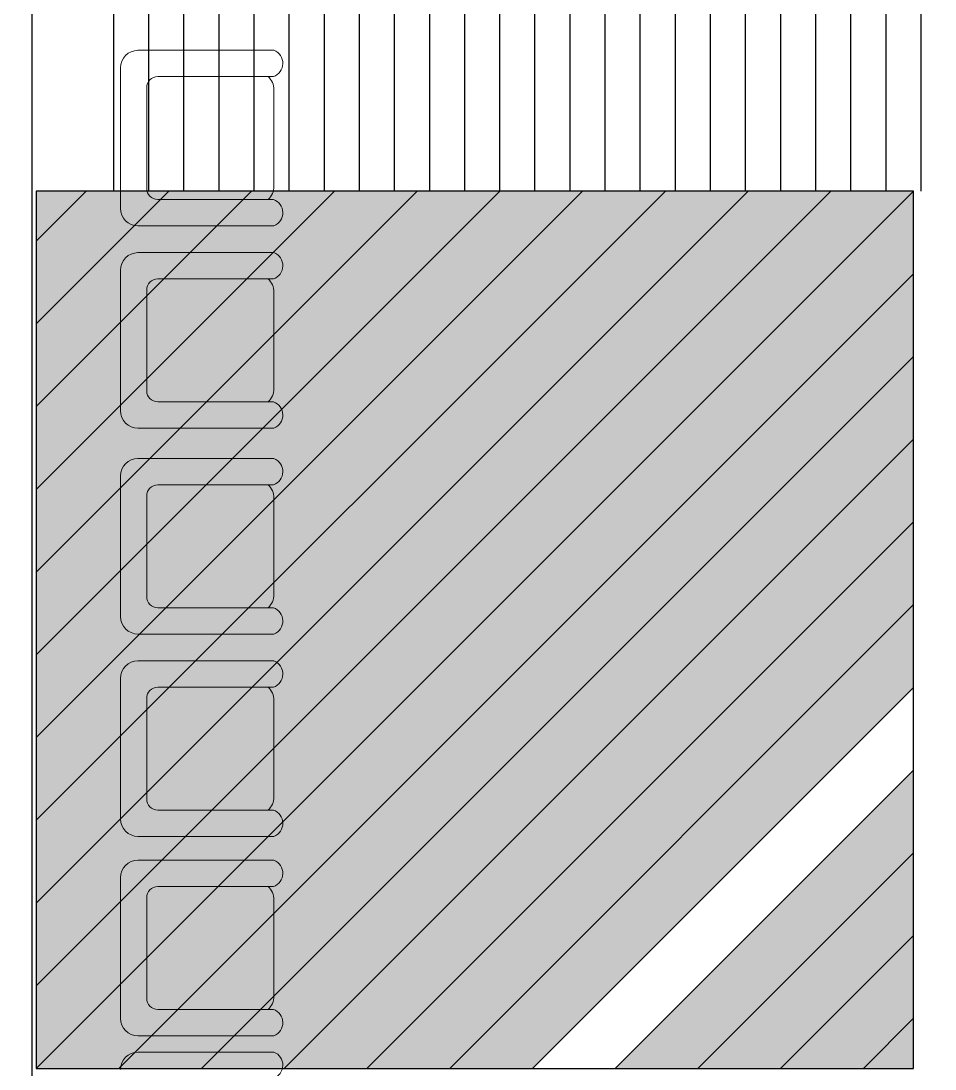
# Model space of a CAD drawing. Extents: x -59 to 582, y -1177 to 100.
# Drawn here: x 226.26 to 229.385, y -883.301 to -879.717 of the extents above; entities that cross this region are included whole.
import ezdxf

# ---------------------------------------------------------------- set-up
doc = ezdxf.new("R2010")
doc.units = 0
doc.header["$LTSCALE"] = 0.15
doc.layers.get('0').update_dxf_attribs({"color": 252})
doc.layers.add('0 sockets', color=252, linetype='Continuous')
doc.layers.add('00', color=252, linetype='Continuous')
doc.layers.add('FUR', color=252, linetype='Continuous', lineweight=9)
doc.layers.add('wall', color=252, linetype='Continuous', lineweight=30)
doc.styles.add('ROMAND', font='ROMAND.SHX')

# ---------------------------------------------------------------- blocks, each defined once
blk = doc.blocks.new('WQ')
h = blk.add_hatch(color=6)
h.dxf.hatch_style = 1
h.paths.add_polyline_path([(-126.0910845079425, 5.000000000000028), (-126.0910845079425, -169.5214532968348), (126.0910845079425, -169.5214532968348), (126.0910845079425, 5.000000000000028)])
h.paths.add_polyline_path([(121.0910845079425, 0), (121.0910845079425, -164.5214532968348), (-121.0910845079425, -164.5214532968348), (-121.0910845079425, 0)], flags=16)
at = {"layer": '0 sockets', "color": 3, "style": 'ROMAND'}
blk.add_attdef('ACCESS_CONTROL', (-48.66347338469924, 7.621839835862573), '', height=7.972657249319491, dxfattribs=at)
blk = doc.blocks.new('ARCH')
at = {"layer": 'FUR'}
for p, q in [((56.70241161259844, 353.8549891792559), (56.23741161259846, 353.8549891792559)), ((56.17741161259846, 353.7949891792559), (56.17741161259846, 353.314989179256)), ((56.70033669830769, 353.7649891792559), (56.30491161259846, 353.7649891792559)), ((56.26741161259844, 353.7274891792559), (56.26741161259849, 353.382489179256)), ((56.70241161259844, 353.3899891792559), (56.70241161259844, 353.7199891792559)), ((56.30491161259846, 353.3449891792559), (56.70033669830769, 353.3449891792559)), ((56.23741161259846, 353.2549891792559), (56.70241161259844, 353.2549891792559)), ((56.70241161259844, 353.1631825710943), (56.23741161259846, 353.1631825710943)), ((56.17741161259846, 353.1031825710942), (56.17741161259846, 352.6231825710943)), ((56.70033669830769, 353.0731825710943), (56.30491161259846, 353.0731825710943)), ((56.26741161259844, 353.0356825710942), (56.26741161259849, 352.6906825710943)), ((56.70241161259844, 352.6981825710943), (56.70241161259844, 353.0281825710943)), ((56.30491161259846, 352.6531825710943), (56.70033669830769, 352.6531825710943)), ((56.23741161259846, 352.5631825710943), (56.70241161259844, 352.5631825710943)), ((56.70241161259844, 352.4592994105824), (56.23741161259846, 352.4592994105824)), ((56.17741161259846, 352.3992994105824), (56.17741161259846, 351.9192994105825)), ((56.70033669830769, 352.3692994105824), (56.30491161259846, 352.3692994105824)), ((56.26741161259844, 352.3317994105824), (56.26741161259849, 351.9867994105825)), ((56.70241161259844, 351.9942994105824), (56.70241161259844, 352.3242994105825)), ((56.30491161259846, 351.9492994105825), (56.70033669830769, 351.9492994105825)), ((56.23741161259846, 351.8592994105824), (56.70241161259844, 351.8592994105824)), ((56.70241161259844, 351.7674928024208), (56.23741161259846, 351.7674928024208)), ((56.17741161259846, 351.7074928024207), (56.17741161259846, 351.2274928024208)), ((56.70033669830769, 351.6774928024208), (56.30491161259846, 351.6774928024208)), ((56.26741161259844, 351.6399928024207), (56.26741161259849, 351.2949928024208)), ((56.70241161259844, 351.3024928024208), (56.70241161259844, 351.6324928024208)), ((56.30491161259846, 351.2574928024208), (56.70033669830769, 351.2574928024208)), ((56.23741161259846, 351.1674928024208), (56.70241161259844, 351.1674928024208)), ((56.70241161259844, 351.0858414776054), (56.23741161259846, 351.0858414776054)), ((56.17741161259846, 351.0258414776053), (56.17741161259846, 350.5458414776054)), ((56.70033669830769, 350.9958414776053), (56.30491161259846, 350.9958414776053)), ((56.26741161259844, 350.9583414776053), (56.26741161259849, 350.6133414776054)), ((56.70241161259844, 350.6208414776053), (56.70241161259844, 350.9508414776054)), ((56.30491161259846, 350.5758414776054), (56.70033669830769, 350.5758414776054)), ((56.23741161259846, 350.4858414776053), (56.70241161259844, 350.4858414776053)), ((56.70241161259844, 350.4300792609097), (56.23741161259846, 350.4300792609097))]:
    blk.add_line(p, q, dxfattribs=at)
for centre, major_axis, ratio, start_param, end_param in [((56.23741161259846, 353.7949891792559), (0.04242640687119543, 0.04242640687119543), 0.999999999999954, 0.7853981633974713, 2.356194490192322), ((56.68483801946968, 353.8103704133092), (-0.03390918349108824, 0.03390918349108824), 0.9999999999999523, 2.685296435216767, 5.122584158944666), ((56.30491161259852, 353.7274891792559), (-0.02651650429449858, 0.02651650429449859), 0.9999999999998453, -0.7853981633975257, 0.7853981633975256), ((56.64241161259849, 353.7199891792559), (-0.04242640687119512, 0.04242640687119513), 0.9999999999999473, 3.926990816987268, 4.775052895786141), ((56.30491161259852, 353.382489179256), (0.02651650429449859, 0.02651650429449859), 0.9999999999998453, 2.356194490192268, 3.926990816987319), ((56.64241161259849, 353.3899891792559), (0.04242640687119514, 0.04242640687119513), 0.9999999999999473, 4.649725064983238, 5.497787143782111), ((56.68483801946968, 353.2996079452026), (0.03390918349108822, 0.03390918349108822), 0.9999999999999527, 4.302193801824713, 6.739481525552612), ((56.23741161259846, 353.314989179256), (-0.04242640687119544, 0.04242640687119545), 0.9999999999999538, 0.7853981633974714, 2.356194490192322), ((56.23741161259846, 353.1031825710942), (0.04242640687119543, 0.04242640687119543), 0.999999999999954, 0.7853981633974713, 2.356194490192322), ((56.68483801946968, 353.1185638051475), (-0.03390918349108824, 0.03390918349108824), 0.9999999999999523, 2.685296435216767, 5.122584158944666), ((56.30491161259852, 353.0356825710942), (-0.02651650429449858, 0.02651650429449859), 0.9999999999998453, -0.7853981633975257, 0.7853981633975256), ((56.64241161259849, 353.0281825710943), (-0.04242640687119512, 0.04242640687119513), 0.9999999999999473, 3.926990816987268, 4.775052895786141), ((56.30491161259852, 352.6906825710943), (0.02651650429449859, 0.02651650429449859), 0.9999999999998453, 2.356194490192268, 3.926990816987319), ((56.64241161259849, 352.6981825710943), (0.04242640687119514, 0.04242640687119513), 0.9999999999999473, 4.649725064983238, 5.497787143782111), ((56.68483801946968, 352.6078013370409), (0.03390918349108822, 0.03390918349108822), 0.9999999999999527, 4.302193801824713, 6.739481525552612), ((56.23741161259846, 352.6231825710943), (-0.04242640687119544, 0.04242640687119545), 0.9999999999999538, 0.7853981633974714, 2.356194490192322), ((56.23741161259846, 352.3992994105824), (0.04242640687119543, 0.04242640687119543), 0.999999999999954, 0.7853981633974713, 2.356194490192322), ((56.68483801946968, 352.4146806446357), (-0.03390918349108824, 0.03390918349108824), 0.9999999999999523, 2.685296435216767, 5.122584158944666), ((56.30491161259852, 352.3317994105824), (-0.02651650429449858, 0.02651650429449859), 0.9999999999998453, -0.7853981633975257, 0.7853981633975256), ((56.64241161259849, 352.3242994105825), (-0.04242640687119512, 0.04242640687119513), 0.9999999999999473, 3.926990816987268, 4.775052895786141), ((56.30491161259852, 351.9867994105825), (0.02651650429449859, 0.02651650429449859), 0.9999999999998453, 2.356194490192268, 3.926990816987319), ((56.64241161259849, 351.9942994105824), (0.04242640687119514, 0.04242640687119513), 0.9999999999999473, 4.649725064983238, 5.497787143782111), ((56.68483801946968, 351.9039181765291), (0.03390918349108822, 0.03390918349108822), 0.9999999999999527, 4.302193801824713, 6.739481525552612), ((56.23741161259846, 351.9192994105825), (-0.04242640687119544, 0.04242640687119545), 0.9999999999999538, 0.7853981633974714, 2.356194490192322), ((56.23741161259846, 351.7074928024207), (0.04242640687119543, 0.04242640687119543), 0.999999999999954, 0.7853981633974713, 2.356194490192322), ((56.68483801946968, 351.722874036474), (-0.03390918349108824, 0.03390918349108824), 0.9999999999999523, 2.685296435216767, 5.122584158944666), ((56.30491161259852, 351.6399928024207), (-0.02651650429449858, 0.02651650429449859), 0.9999999999998453, -0.7853981633975257, 0.7853981633975256), ((56.64241161259849, 351.6324928024208), (-0.04242640687119512, 0.04242640687119513), 0.9999999999999473, 3.926990816987268, 4.775052895786141), ((56.30491161259852, 351.2949928024208), (0.02651650429449859, 0.02651650429449859), 0.9999999999998453, 2.356194490192268, 3.926990816987319), ((56.64241161259849, 351.3024928024208), (0.04242640687119514, 0.04242640687119513), 0.9999999999999473, 4.649725064983238, 5.497787143782111), ((56.68483801946968, 351.2121115683674), (0.03390918349108822, 0.03390918349108822), 0.9999999999999527, 4.302193801824713, 6.739481525552612), ((56.23741161259846, 351.2274928024208), (-0.04242640687119544, 0.04242640687119545), 0.9999999999999538, 0.7853981633974714, 2.356194490192322), ((56.23741161259846, 351.0258414776053), (0.04242640687119543, 0.04242640687119543), 0.999999999999954, 0.7853981633974713, 2.356194490192322), ((56.68483801946968, 351.0412227116586), (-0.03390918349108824, 0.03390918349108824), 0.9999999999999523, 2.685296435216767, 5.122584158944666), ((56.30491161259852, 350.9583414776053), (-0.02651650429449858, 0.02651650429449859), 0.9999999999998453, -0.7853981633975257, 0.7853981633975256), ((56.64241161259849, 350.9508414776054), (-0.04242640687119512, 0.04242640687119513), 0.9999999999999473, 3.926990816987268, 4.775052895786141), ((56.30491161259852, 350.6133414776054), (0.02651650429449859, 0.02651650429449859), 0.9999999999998453, 2.356194490192268, 3.926990816987319), ((56.64241161259849, 350.6208414776053), (0.04242640687119514, 0.04242640687119513), 0.9999999999999473, 4.649725064983238, 5.497787143782111), ((56.68483801946968, 350.530460243552), (0.03390918349108822, 0.03390918349108822), 0.9999999999999527, 4.302193801824713, 6.739481525552612), ((56.23741161259846, 350.5458414776054), (-0.04242640687119544, 0.04242640687119545), 0.9999999999999538, 0.7853981633974714, 2.356194490192322), ((56.23741161259846, 350.3700792609097), (0.04242640687119543, 0.04242640687119543), 0.999999999999954, 0.7853981633974713, 2.356194490192322), ((56.68483801946968, 350.385460494963), (-0.03390918349108824, 0.03390918349108824), 0.9999999999999523, 2.685296435216767, 5.122584158944666)]:
    blk.add_ellipse(centre, major_axis=major_axis, ratio=ratio, start_param=start_param, end_param=end_param, dxfattribs=at)
at = {"layer": 'wall'}
for p, q in [((55.87499999999998, 355.725), (55.875, 348.6749999999999)), ((55.875, 355.1249999999999), (55.875, 348.675))]:
    blk.add_line(p, q, dxfattribs=at)

msp = doc.modelspace()

# ---------------------------------------------------------------- hatches: boundary and pattern name
at = {"layer": '00'}
h = msp.add_hatch(color=5, dxfattribs=at)
h.dxf.hatch_style = 1
h.paths.add_polyline_path([(226.311379666884, -883.2986643916483), (229.13980679163, -883.2986643916483), (229.311379666884, -883.1270915163943), (229.311379666884, -880.2986643916483), (226.311379666884, -880.2986643916483)])
h.paths.add_polyline_path([(229.311379666884, -882.8442488039198), (229.311379666884, -882.5614060914452), (228.5741213666809, -883.2986643916483), (228.8569640791555, -883.2986643916483)], flags=16)
h.paths.add_polyline_path([(228.0084359417316, -883.2986643916483), (228.2912786542063, -883.2986643916483), (229.311379666884, -882.2785633789706), (229.311379666884, -881.9957206664959)], flags=16)
h.paths.add_polyline_path([(227.4427505167824, -883.2986643916483), (227.725593229257, -883.2986643916483), (229.311379666884, -881.7128779540213), (229.311379666884, -881.4300352415468)], flags=17)
h = msp.add_hatch(color=5, dxfattribs=at)
h.dxf.hatch_style = 1
h.paths.add_polyline_path([(229.311379666884, -881.1471925290722), (229.311379666884, -880.8643498165975), (226.8770650918332, -883.2986643916483), (227.1599078043078, -883.2986643916483)])
edge = h.paths.add_edge_path()
edge.add_line((229.311379666884, -880.5815071041229), (229.311379666884, -880.2986643916483))
edge.add_line((229.311379666884, -880.2986643916483), (227.1549624331371, -882.4550816253953))
edge.add_ellipse((227.1073119408117, -882.4604756991073), major_axis=(0.03390918349114014, 0.03390918349114014), ratio=0.999999999996853, start_angle=246.4975474920007, end_angle=321.45843451991556, ccw=False)
edge.add_line((227.1248855339407, -882.5050944650538), (227.1049495934785, -882.5050944650538))
edge.add_line((227.1049495934785, -882.5050944650538), (227.023298268663, -882.5867457898694))
edge.add_line((227.023298268663, -882.5867457898694), (227.1248855339405, -882.5867457898694))
edge.add_ellipse((227.1073119408117, -882.6313645558162), major_axis=(0.03390918349114791, 0.03390918349114791), ratio=0.9999999999962781, start_angle=243.8561524795344, end_angle=383.50245250819296, ccw=False)
edge.add_line((227.1228106196535, -882.6767457898693), (227.1045718036075, -882.6767457898693))
edge.add_ellipse((227.0648855339405, -882.7217457898694), major_axis=(0.04242640687121502, 0.04242640687121502), ratio=0.9999999999980688, start_angle=314.9999999999447, end_angle=363.59037788030713, ccw=False)
edge.add_line((227.1248855339404, -882.7217457898694), (227.1248855339404, -882.7680012370665))
edge.add_line((227.1248855339404, -882.7680012370665), (229.311379666884, -880.5815071041229))
edge = h.paths.add_edge_path(flags=17)
edge.add_line((229.0285369544094, -880.2986643916483), (228.7456942419348, -880.2986643916483))
edge.add_line((228.7456942419348, -880.2986643916483), (227.1342911682615, -881.9100674653216))
edge.add_ellipse((227.1073119408117, -881.9497132310007), major_axis=(0.03390918349114791, 0.03390918349114791), ratio=0.9999999999962781, start_angle=243.8561524795344, end_angle=370.7644323482848, ccw=False)
edge.add_line((227.1228106196535, -881.9950944650539), (227.1045718036075, -881.9950944650539))
edge.add_ellipse((227.0648855339405, -882.0400944650539), major_axis=(0.04242640687121502, 0.04242640687121502), ratio=0.9999999999980688, start_angle=314.9999999999447, end_angle=363.59037788030713, ccw=False)
edge.add_line((227.1248855339404, -882.0400944650539), (227.1248855339404, -882.2023158121174))
edge.add_line((227.1248855339404, -882.2023158121174), (229.0285369544094, -880.2986643916483))
edge = h.paths.add_edge_path()
edge.add_line((227.1248855339404, -882.2023158121174), (227.1248855339404, -882.0400944650539))
edge.add_ellipse((227.0648855339405, -882.0400944650539), major_axis=(0.04242640687121502, 0.04242640687121502), ratio=0.9999999999980688, start_angle=314.9999999999447, end_angle=363.5903778803071)
edge.add_line((227.1045718036075, -881.9950944650539), (227.0492641685293, -881.9950944650539))
edge.add_line((227.0492641685293, -881.9950944650539), (226.6898855339405, -882.3544730996427))
edge.add_line((226.6898855339405, -882.3544730996427), (226.6898855339405, -882.3775944650545))
edge.add_ellipse((226.7273855339405, -882.3775944650538), major_axis=(-0.02651650429459202, 0.02651650429459202), ratio=0.999999999996208, start_angle=45.00000000010862, end_angle=134.9999999998914)
edge.add_line((226.7273855339405, -882.4150944650539), (226.9121068810039, -882.4150944650539))
edge.add_line((226.9121068810039, -882.4150944650539), (227.1248855339404, -882.2023158121174))
edge = h.paths.add_edge_path()
edge.add_line((226.8221068810039, -882.5050944650538), (226.6598855339404, -882.5050944650538))
edge.add_ellipse((226.6598855339404, -882.4450944650539), major_axis=(-0.04242640687121921, 0.04242640687121921), ratio=0.9999999999978862, start_angle=44.999999999952024, end_angle=134.9999999999394, ccw=False)
edge.add_line((226.5998355449786, -882.4445230886047), (226.311379666884, -882.7329789666992))
edge.add_line((226.311379666884, -882.7329789666992), (226.311379666884, -883.0158216791738))
edge.add_line((226.311379666884, -883.0158216791738), (226.5998855339404, -882.7273158121174))
edge.add_line((226.5998855339404, -882.7273158121174), (226.5998855339404, -882.6467457898697))
edge.add_ellipse((226.6598855339404, -882.6467457898693), major_axis=(0.04242640687121919, 0.04242640687121919), ratio=0.9999999999978866, start_angle=45.00000000006048, end_angle=134.9999999999395, ccw=False)
edge.add_line((226.6598855339405, -882.5867457898694), (226.7404555561884, -882.5867457898694))
edge.add_line((226.7404555561884, -882.5867457898694), (226.8221068810039, -882.5050944650538))
edge = h.paths.add_edge_path()
edge.add_line((226.9121068810039, -882.4150944650539), (226.7273855339405, -882.4150944650539))
edge.add_ellipse((226.7273855339405, -882.3775944650538), major_axis=(-0.02651650429459202, 0.02651650429459202), ratio=0.999999999996208, start_angle=45.00000000010863, end_angle=134.9999999998914, ccw=False)
edge.add_line((226.6898855339405, -882.3775944650545), (226.6898855339405, -882.3544730996427))
edge.add_line((226.6898855339405, -882.3544730996427), (226.5998855339404, -882.4444730996428))
edge.add_line((226.5998855339404, -882.4444730996428), (226.5998855339404, -882.4450944650534))
edge.add_ellipse((226.6598855339404, -882.4450944650539), major_axis=(-0.04242640687121921, 0.04242640687121921), ratio=0.9999999999978862, start_angle=44.99999999995199, end_angle=134.9999999999394)
edge.add_line((226.6598855339404, -882.5050944650538), (226.8221068810039, -882.5050944650538))
edge.add_line((226.8221068810039, -882.5050944650538), (226.9121068810039, -882.4150944650539))
edge = h.paths.add_edge_path(flags=17)
edge.add_line((226.7404555561884, -882.5867457898694), (226.6598855339405, -882.5867457898694))
edge.add_ellipse((226.6598855339404, -882.6467457898693), major_axis=(0.04242640687121919, 0.04242640687121919), ratio=0.9999999999978866, start_angle=45.00000000006055, end_angle=134.9999999999395)
edge.add_line((226.5998855339404, -882.6467457898697), (226.5998855339404, -882.7273158121174))
edge.add_line((226.5998855339404, -882.7273158121174), (226.7404555561884, -882.5867457898694))
edge = h.paths.add_edge_path(flags=17)
edge.add_ellipse((227.1073119408117, -881.9497132310007), major_axis=(0.03390918349114791, 0.03390918349114791), ratio=0.9999999999962781, start_angle=243.8561524795344, end_angle=370.7644323482847)
edge.add_line((227.1342911682615, -881.9100674653216), (227.0492641685293, -881.9950944650539))
edge.add_line((227.0492641685293, -881.9950944650539), (227.1228106196535, -881.9950944650539))
edge = h.paths.add_edge_path()
edge.add_line((227.1248855339404, -882.7680012370665), (227.1248855339404, -882.7217457898694))
edge.add_ellipse((227.0648855339405, -882.7217457898694), major_axis=(0.04242640687121502, 0.04242640687121502), ratio=0.9999999999980688, start_angle=314.9999999999447, end_angle=363.5903778803071)
edge.add_line((227.1045718036075, -882.6767457898693), (226.9332982686631, -882.6767457898693))
edge.add_line((226.9332982686631, -882.6767457898693), (226.311379666884, -883.2986643916483))
edge.add_line((226.311379666884, -883.2986643916483), (226.5942223793586, -883.2986643916483))
edge.add_line((226.5942223793586, -883.2986643916483), (227.1248855339404, -882.7680012370665))
edge = h.paths.add_edge_path(flags=16)
edge.add_ellipse((227.1073119408117, -882.6313645558162), major_axis=(0.03390918349114791, 0.03390918349114791), ratio=0.9999999999962781, start_angle=243.8561524795344, end_angle=383.502452508193)
edge.add_line((227.1248855339405, -882.5867457898694), (227.023298268663, -882.5867457898694))
edge.add_line((227.023298268663, -882.5867457898694), (226.9332982686631, -882.6767457898693))
edge.add_line((226.9332982686631, -882.6767457898693), (227.1228106196535, -882.6767457898693))
h.paths.add_polyline_path([(228.4628515294602, -880.2986643916483), (228.1800088169856, -880.2986643916483), (227.1248855339404, -881.3537876746935), (227.1248855339404, -881.6366303871681)], flags=16)
h.paths.add_polyline_path([(227.897166104511, -880.2986643916483), (227.6143233920364, -880.2986643916483), (226.8035830873044, -881.1094046963804), (227.086425799779, -881.1094046963804)])
h.paths.add_polyline_path([(227.086425799779, -881.1094046963804), (226.8035830873044, -881.1094046963804), (226.6996999267925, -881.2132878568923), (226.9825426392671, -881.2132878568923)], flags=17)
edge = h.paths.add_edge_path()
edge.add_line((226.9825426392671, -881.2132878568923), (226.6996999267925, -881.2132878568923))
edge.add_line((226.6996999267925, -881.2132878568923), (226.5998855339404, -881.3131022497444))
edge.add_line((226.5998855339404, -881.3131022497444), (226.5998855339404, -881.5959449622189))
edge.add_line((226.5998855339404, -881.5959449622189), (226.6898855339404, -881.5059449622189))
edge.add_line((226.6898855339404, -881.5059449622189), (226.6898855339404, -881.3407878568923))
edge.add_ellipse((226.7273855339405, -881.3407878568923), major_axis=(0.02651650429459203, 0.02651650429459203), ratio=0.9999999999962078, start_angle=45.00000000010863, end_angle=134.9999999998914, ccw=False)
edge.add_line((226.7273855339405, -881.3032878568922), (226.8925426392672, -881.3032878568922))
edge.add_line((226.8925426392672, -881.3032878568922), (226.9825426392671, -881.2132878568923))
edge = h.paths.add_edge_path(flags=17)
edge.add_line((226.8925426392672, -881.3032878568922), (226.7273855339405, -881.3032878568922))
edge.add_ellipse((226.7273855339405, -881.3407878568923), major_axis=(0.02651650429459203, 0.02651650429459203), ratio=0.9999999999962078, start_angle=45.00000000010863, end_angle=134.9999999998914)
edge.add_line((226.6898855339404, -881.3407878568923), (226.6898855339404, -881.5059449622189))
edge.add_line((226.6898855339404, -881.5059449622189), (226.8925426392672, -881.3032878568922))
h.paths.add_polyline_path([(226.5998855339404, -881.3131022497444), (226.311379666884, -881.6016081168008), (226.311379666884, -881.8844508292754), (226.5998855339404, -881.5959449622189)])
h.paths.add_polyline_path([(227.1248855339404, -881.3537876746935), (226.7553853517417, -881.7232878568923), (227.0382280642162, -881.7232878568923), (227.1248855339404, -881.6366303871681)])
edge = h.paths.add_edge_path()
edge.add_line((226.9482280642163, -881.8132878568922), (226.6653853517417, -881.8132878568922))
edge.add_line((226.6653853517417, -881.8132878568922), (226.311379666884, -882.1672935417499))
edge.add_line((226.311379666884, -882.1672935417499), (226.311379666884, -882.4501362542245))
edge.add_line((226.311379666884, -882.4501362542245), (226.5998855339404, -882.1616303871681))
edge.add_line((226.5998855339404, -882.1616303871681), (226.5998855339404, -881.9650944650542))
edge.add_ellipse((226.6598855339404, -881.9650944650539), major_axis=(0.04242640687121919, 0.04242640687121919), ratio=0.9999999999978866, start_angle=45.00000000006048, end_angle=134.9999999999395, ccw=False)
edge.add_line((226.6598855339405, -881.9050944650539), (226.8564214560546, -881.9050944650539))
edge.add_line((226.8564214560546, -881.9050944650539), (226.9482280642163, -881.8132878568922))
edge = h.paths.add_edge_path(flags=17)
edge.add_line((226.8564214560546, -881.9050944650539), (226.6598855339405, -881.9050944650539))
edge.add_ellipse((226.6598855339404, -881.9650944650539), major_axis=(0.04242640687121919, 0.04242640687121919), ratio=0.9999999999978866, start_angle=45.00000000006055, end_angle=134.9999999999395)
edge.add_line((226.5998855339404, -881.9650944650542), (226.5998855339404, -882.1616303871681))
edge.add_line((226.5998855339404, -882.1616303871681), (226.6898855339404, -882.071630387168))
edge.add_line((226.6898855339404, -882.071630387168), (226.6898855339404, -882.032594465054))
edge.add_ellipse((226.7273855339405, -882.032594465054), major_axis=(0.02651650429459203, 0.02651650429459203), ratio=0.9999999999962078, start_angle=45.00000000010863, end_angle=134.9999999998914, ccw=False)
edge.add_line((226.7273855339405, -881.9950944650539), (226.7664214560547, -881.9950944650539))
edge.add_line((226.7664214560547, -881.9950944650539), (226.8564214560546, -881.9050944650539))
h.paths.add_polyline_path([(227.0382280642162, -881.7232878568923), (226.7553853517417, -881.7232878568923), (226.6653853517417, -881.8132878568922), (226.9482280642163, -881.8132878568922)])
h.paths.add_polyline_path([(227.3314806795618, -880.2986643916483), (226.311379666884, -880.2986643916483), (226.311379666884, -881.3187654043261)])
h.paths.add_polyline_path([(229.311379666884, -882.5614060914452), (228.5741213666809, -883.2986643916483), (229.311379666884, -883.2986643916483)], flags=16)
h.paths.add_polyline_path([(229.311379666884, -882.5614060914452), (229.311379666884, -882.2785633789706), (228.2912786542063, -883.2986643916483), (228.5741213666809, -883.2986643916483)], flags=17)
h = msp.add_hatch(color=4, dxfattribs=at)
h.dxf.hatch_style = 1
h.paths.add_polyline_path([(229.311379666884, -881.7128779540213), (229.311379666884, -881.4300352415468), (227.4427505167824, -883.2986643916483), (227.725593229257, -883.2986643916483)], flags=17)
edge = h.paths.add_edge_path()
edge.add_line((229.311379666884, -881.1471925290722), (229.311379666884, -880.8643498165975))
edge.add_line((229.311379666884, -880.8643498165975), (227.1249542385575, -883.0507752449241))
edge.add_ellipse((227.0648855339405, -883.0517457898693), major_axis=(-0.042426406871215, 0.042426406871215), ratio=0.9999999999980687, start_angle=176.4096221196929, end_angle=225.0000000000553, ccw=False)
edge.add_line((227.1045718036075, -883.0967457898694), (227.122810619653, -883.0967457898694))
edge.add_ellipse((227.1073119408117, -883.1421270239227), major_axis=(0.03390918349114014, 0.03390918349114014), ratio=0.999999999996853, start_angle=246.4975474920007, end_angle=386.1438475206652, ccw=False)
edge.add_line((227.1248855339407, -883.1867457898693), (226.9889836936123, -883.1867457898693))
edge.add_line((226.9889836936123, -883.1867457898693), (226.9332214769166, -883.242508006565))
edge.add_line((226.9332214769166, -883.242508006565), (227.1248855339405, -883.242508006565))
edge.add_ellipse((227.1073119408117, -883.2871267725118), major_axis=(0.03390918349114791, 0.03390918349114791), ratio=0.9999999999962781, start_angle=301.0784288609103, end_angle=383.50245250819296, ccw=False)
edge.add_line((227.1538581414592, -883.2986643916483), (227.1599078043078, -883.2986643916483))
edge.add_line((227.1599078043078, -883.2986643916483), (229.311379666884, -881.1471925290722))
edge = h.paths.add_edge_path()
edge.add_line((229.311379666884, -880.5815071041229), (229.311379666884, -880.2986643916483))
edge.add_line((229.311379666884, -880.2986643916483), (227.1549624331371, -882.4550816253953))
edge.add_ellipse((227.1073119408117, -882.4604756991073), major_axis=(0.03390918349114014, 0.03390918349114014), ratio=0.999999999996853, start_angle=246.4975474920007, end_angle=321.45843451991556, ccw=False)
edge.add_line((227.1248855339407, -882.5050944650538), (227.1049495934785, -882.5050944650538))
edge.add_line((227.1049495934785, -882.5050944650538), (227.023298268663, -882.5867457898694))
edge.add_line((227.023298268663, -882.5867457898694), (227.1248855339405, -882.5867457898694))
edge.add_ellipse((227.1073119408117, -882.6313645558162), major_axis=(0.03390918349114791, 0.03390918349114791), ratio=0.9999999999962781, start_angle=243.8561524795344, end_angle=383.50245250819296, ccw=False)
edge.add_line((227.1228106196535, -882.6767457898693), (227.1045718036075, -882.6767457898693))
edge.add_ellipse((227.0648855339405, -882.7217457898694), major_axis=(0.04242640687121502, 0.04242640687121502), ratio=0.9999999999980688, start_angle=314.9999999999447, end_angle=363.59037788030713, ccw=False)
edge.add_line((227.1248855339404, -882.7217457898694), (227.1248855339404, -882.7680012370665))
edge.add_line((227.1248855339404, -882.7680012370665), (229.311379666884, -880.5815071041229))
edge = h.paths.add_edge_path(flags=17)
edge.add_line((229.0285369544094, -880.2986643916483), (228.7456942419348, -880.2986643916483))
edge.add_line((228.7456942419348, -880.2986643916483), (227.1342911682615, -881.9100674653216))
edge.add_ellipse((227.1073119408117, -881.9497132310007), major_axis=(0.03390918349114791, 0.03390918349114791), ratio=0.9999999999962781, start_angle=243.8561524795344, end_angle=370.7644323482848, ccw=False)
edge.add_line((227.1228106196535, -881.9950944650539), (227.1045718036075, -881.9950944650539))
edge.add_ellipse((227.0648855339405, -882.0400944650539), major_axis=(0.04242640687121502, 0.04242640687121502), ratio=0.9999999999980688, start_angle=314.9999999999447, end_angle=363.59037788030713, ccw=False)
edge.add_line((227.1248855339404, -882.0400944650539), (227.1248855339404, -882.2023158121174))
edge.add_line((227.1248855339404, -882.2023158121174), (229.0285369544094, -880.2986643916483))
h.paths.add_polyline_path([(228.4628515294602, -880.2986643916483), (228.1800088169856, -880.2986643916483), (227.1248855339404, -881.3537876746935), (227.1248855339404, -881.6366303871681)], flags=16)
edge = h.paths.add_edge_path(flags=16)
edge.add_line((227.897166104511, -880.2986643916483), (227.6143233920364, -880.2986643916483))
edge.add_line((227.6143233920364, -880.2986643916483), (227.1248855339404, -880.7881022497444))
edge.add_line((227.1248855339404, -880.7881022497444), (227.1248855339404, -880.9744046963804))
edge.add_ellipse((227.0648855339405, -880.9744046963804), major_axis=(-0.042426406871215, 0.042426406871215), ratio=0.9999999999980687, start_angle=176.4096221196929, end_angle=225.0000000000553, ccw=False)
edge.add_line((227.1045718036075, -881.0194046963804), (227.1228106196532, -881.0194046963804))
edge.add_ellipse((227.1073119408117, -881.0647859304338), major_axis=(0.03390918349114014, 0.03390918349114014), ratio=0.999999999996853, start_angle=339.5161151980142, end_angle=386.1438475206652, ccw=False)
edge.add_line((227.1509433812191, -881.0448871149403), (227.897166104511, -880.2986643916483))
edge = h.paths.add_edge_path()
edge.add_ellipse((227.1073119408117, -881.0647859304338), major_axis=(0.03390918349114014, 0.03390918349114014), ratio=0.999999999996853, start_angle=339.5161151980142, end_angle=386.1438475206651)
edge.add_line((227.1228106196532, -881.0194046963804), (226.8935830873043, -881.0194046963804))
edge.add_line((226.8935830873043, -881.0194046963804), (226.8035830873044, -881.1094046963804))
edge.add_line((226.8035830873044, -881.1094046963804), (227.086425799779, -881.1094046963804))
edge.add_line((227.086425799779, -881.1094046963804), (227.1509433812191, -881.0448871149403))
h.paths.add_polyline_path([(227.086425799779, -881.1094046963804), (226.8035830873044, -881.1094046963804), (226.6996999267925, -881.2132878568923), (226.9825426392671, -881.2132878568923)])
edge = h.paths.add_edge_path()
edge.add_line((226.9825426392671, -881.2132878568923), (226.6996999267925, -881.2132878568923))
edge.add_line((226.6996999267925, -881.2132878568923), (226.5998855339404, -881.3131022497444))
edge.add_line((226.5998855339404, -881.3131022497444), (226.5998855339404, -881.5959449622189))
edge.add_line((226.5998855339404, -881.5959449622189), (226.6898855339404, -881.5059449622189))
edge.add_line((226.6898855339404, -881.5059449622189), (226.6898855339404, -881.3407878568923))
edge.add_ellipse((226.7273855339405, -881.3407878568923), major_axis=(0.02651650429459203, 0.02651650429459203), ratio=0.9999999999962078, start_angle=45.00000000010863, end_angle=134.9999999998914, ccw=False)
edge.add_line((226.7273855339405, -881.3032878568922), (226.8925426392672, -881.3032878568922))
edge.add_line((226.8925426392672, -881.3032878568922), (226.9825426392671, -881.2132878568923))
h.paths.add_polyline_path([(226.5998855339404, -881.3131022497444), (226.311379666884, -881.6016081168008), (226.311379666884, -881.8844508292754), (226.5998855339404, -881.5959449622189)])
edge = h.paths.add_edge_path(flags=17)
edge.add_line((226.8925426392672, -881.3032878568922), (226.7273855339405, -881.3032878568922))
edge.add_ellipse((226.7273855339405, -881.3407878568923), major_axis=(0.02651650429459203, 0.02651650429459203), ratio=0.9999999999962078, start_angle=45.00000000010863, end_angle=134.9999999998914)
edge.add_line((226.6898855339404, -881.3407878568923), (226.6898855339404, -881.5059449622189))
edge.add_line((226.6898855339404, -881.5059449622189), (226.8925426392672, -881.3032878568922))
edge = h.paths.add_edge_path()
edge.add_line((227.1248855339404, -880.7881022497444), (226.8935830873043, -881.0194046963804))
edge.add_line((226.8935830873043, -881.0194046963804), (227.1045718036075, -881.0194046963804))
edge.add_ellipse((227.0648855339405, -880.9744046963804), major_axis=(-0.042426406871215, 0.042426406871215), ratio=0.9999999999980687, start_angle=176.4096221196929, end_angle=225.0000000000553)
edge.add_line((227.1248855339404, -880.9744046963804), (227.1248855339404, -880.7881022497444))
h.paths.add_polyline_path([(227.1248855339404, -881.3537876746935), (226.7553853517417, -881.7232878568923), (227.0382280642162, -881.7232878568923), (227.1248855339404, -881.6366303871681)])
h.paths.add_polyline_path([(227.0382280642162, -881.7232878568923), (226.7553853517417, -881.7232878568923), (226.6653853517417, -881.8132878568922), (226.9482280642163, -881.8132878568922)])
edge = h.paths.add_edge_path()
edge.add_line((226.9482280642163, -881.8132878568922), (226.6653853517417, -881.8132878568922))
edge.add_line((226.6653853517417, -881.8132878568922), (226.311379666884, -882.1672935417499))
edge.add_line((226.311379666884, -882.1672935417499), (226.311379666884, -882.4501362542245))
edge.add_line((226.311379666884, -882.4501362542245), (226.5998855339404, -882.1616303871681))
edge.add_line((226.5998855339404, -882.1616303871681), (226.5998855339404, -881.9650944650542))
edge.add_ellipse((226.6598855339404, -881.9650944650539), major_axis=(0.04242640687121919, 0.04242640687121919), ratio=0.9999999999978866, start_angle=45.00000000006048, end_angle=134.9999999999395, ccw=False)
edge.add_line((226.6598855339405, -881.9050944650539), (226.8564214560546, -881.9050944650539))
edge.add_line((226.8564214560546, -881.9050944650539), (226.9482280642163, -881.8132878568922))
edge = h.paths.add_edge_path(flags=17)
edge.add_line((226.8564214560546, -881.9050944650539), (226.6598855339405, -881.9050944650539))
edge.add_ellipse((226.6598855339404, -881.9650944650539), major_axis=(0.04242640687121919, 0.04242640687121919), ratio=0.9999999999978866, start_angle=45.00000000006055, end_angle=134.9999999999395)
edge.add_line((226.5998855339404, -881.9650944650542), (226.5998855339404, -882.1616303871681))
edge.add_line((226.5998855339404, -882.1616303871681), (226.6898855339404, -882.071630387168))
edge.add_line((226.6898855339404, -882.071630387168), (226.6898855339404, -882.032594465054))
edge.add_ellipse((226.7273855339405, -882.032594465054), major_axis=(0.02651650429459203, 0.02651650429459203), ratio=0.9999999999962078, start_angle=45.00000000010863, end_angle=134.9999999998914, ccw=False)
edge.add_line((226.7273855339405, -881.9950944650539), (226.7664214560547, -881.9950944650539))
edge.add_line((226.7664214560547, -881.9950944650539), (226.8564214560546, -881.9050944650539))
edge = h.paths.add_edge_path()
edge.add_ellipse((227.0648855339405, -882.0400944650539), major_axis=(0.04242640687121502, 0.04242640687121502), ratio=0.9999999999980688, start_angle=314.9999999999447, end_angle=363.5903778803071)
edge.add_line((227.1045718036075, -881.9950944650539), (227.0492641685293, -881.9950944650539))
edge.add_line((227.0492641685293, -881.9950944650539), (226.6898855339405, -882.3544730996427))
edge.add_line((226.6898855339405, -882.3544730996427), (226.6898855339405, -882.3775944650545))
edge.add_ellipse((226.7273855339405, -882.3775944650538), major_axis=(-0.02651650429459202, 0.02651650429459202), ratio=0.999999999996208, start_angle=45.00000000010862, end_angle=134.9999999998914)
edge.add_line((226.7273855339405, -882.4150944650539), (226.9121068810039, -882.4150944650539))
edge.add_line((226.9121068810039, -882.4150944650539), (227.1248855339404, -882.2023158121174))
edge.add_line((227.1248855339404, -882.2023158121174), (227.1248855339404, -882.0400944650539))
edge = h.paths.add_edge_path(flags=17)
edge.add_ellipse((227.1073119408117, -881.9497132310007), major_axis=(0.03390918349114791, 0.03390918349114791), ratio=0.9999999999962781, start_angle=243.8561524795344, end_angle=370.7644323482847)
edge.add_line((227.1342911682615, -881.9100674653216), (227.0492641685293, -881.9950944650539))
edge.add_line((227.0492641685293, -881.9950944650539), (227.1228106196535, -881.9950944650539))
edge = h.paths.add_edge_path()
edge.add_line((226.9121068810039, -882.4150944650539), (226.7273855339405, -882.4150944650539))
edge.add_ellipse((226.7273855339405, -882.3775944650538), major_axis=(-0.02651650429459202, 0.02651650429459202), ratio=0.999999999996208, start_angle=45.00000000010863, end_angle=134.9999999998914, ccw=False)
edge.add_line((226.6898855339405, -882.3775944650545), (226.6898855339405, -882.3544730996427))
edge.add_line((226.6898855339405, -882.3544730996427), (226.5998855339404, -882.4444730996428))
edge.add_line((226.5998855339404, -882.4444730996428), (226.5998855339404, -882.4450944650534))
edge.add_ellipse((226.6598855339404, -882.4450944650539), major_axis=(-0.04242640687121921, 0.04242640687121921), ratio=0.9999999999978862, start_angle=44.99999999995199, end_angle=134.9999999999394)
edge.add_line((226.6598855339404, -882.5050944650538), (226.8221068810039, -882.5050944650538))
edge.add_line((226.8221068810039, -882.5050944650538), (226.9121068810039, -882.4150944650539))
edge = h.paths.add_edge_path()
edge.add_line((226.8221068810039, -882.5050944650538), (226.6598855339404, -882.5050944650538))
edge.add_ellipse((226.6598855339404, -882.4450944650539), major_axis=(-0.04242640687121921, 0.04242640687121921), ratio=0.9999999999978862, start_angle=44.999999999952024, end_angle=134.9999999999394, ccw=False)
edge.add_line((226.5998355449786, -882.4445230886047), (226.311379666884, -882.7329789666992))
edge.add_line((226.311379666884, -882.7329789666992), (226.311379666884, -883.0158216791738))
edge.add_line((226.311379666884, -883.0158216791738), (226.5998855339404, -882.7273158121174))
edge.add_line((226.5998855339404, -882.7273158121174), (226.5998855339404, -882.6467457898697))
edge.add_ellipse((226.6598855339404, -882.6467457898693), major_axis=(0.04242640687121919, 0.04242640687121919), ratio=0.9999999999978866, start_angle=45.00000000006048, end_angle=134.9999999999395, ccw=False)
edge.add_line((226.6598855339405, -882.5867457898694), (226.7404555561884, -882.5867457898694))
edge.add_line((226.7404555561884, -882.5867457898694), (226.8221068810039, -882.5050944650538))
edge = h.paths.add_edge_path(flags=17)
edge.add_line((226.7404555561884, -882.5867457898694), (226.6598855339405, -882.5867457898694))
edge.add_ellipse((226.6598855339404, -882.6467457898693), major_axis=(0.04242640687121919, 0.04242640687121919), ratio=0.9999999999978866, start_angle=45.00000000006055, end_angle=134.9999999999395)
edge.add_line((226.5998855339404, -882.6467457898697), (226.5998855339404, -882.7273158121174))
edge.add_line((226.5998855339404, -882.7273158121174), (226.7404555561884, -882.5867457898694))
edge = h.paths.add_edge_path(flags=16)
edge.add_ellipse((227.1073119408117, -882.4604756991073), major_axis=(0.03390918349114014, 0.03390918349114014), ratio=0.999999999996853, start_angle=246.4975474920007, end_angle=321.4584345199156)
edge.add_line((227.1549624331371, -882.4550816253953), (227.1049495934785, -882.5050944650538))
edge.add_line((227.1049495934785, -882.5050944650538), (227.1248855339407, -882.5050944650538))
edge = h.paths.add_edge_path()
edge.add_ellipse((227.0648855339405, -882.7217457898694), major_axis=(0.04242640687121502, 0.04242640687121502), ratio=0.9999999999980688, start_angle=314.9999999999447, end_angle=363.5903778803071)
edge.add_line((227.1045718036075, -882.6767457898693), (226.9332982686631, -882.6767457898693))
edge.add_line((226.9332982686631, -882.6767457898693), (226.6898855339404, -882.9201585245919))
edge.add_line((226.6898855339404, -882.9201585245919), (226.6898855339405, -883.0592457898699))
edge.add_ellipse((226.7273855339405, -883.0592457898692), major_axis=(-0.02651650429459202, 0.02651650429459202), ratio=0.999999999996208, start_angle=45.00000000010862, end_angle=134.9999999998914)
edge.add_line((226.7273855339405, -883.0967457898694), (226.7961409811376, -883.0967457898694))
edge.add_line((226.7961409811376, -883.0967457898694), (227.1248855339404, -882.7680012370665))
edge.add_line((227.1248855339404, -882.7680012370665), (227.1248855339404, -882.7217457898694))
edge = h.paths.add_edge_path(flags=16)
edge.add_ellipse((227.1073119408117, -882.6313645558162), major_axis=(0.03390918349114791, 0.03390918349114791), ratio=0.9999999999962781, start_angle=243.8561524795344, end_angle=383.502452508193)
edge.add_line((227.1248855339405, -882.5867457898694), (227.023298268663, -882.5867457898694))
edge.add_line((227.023298268663, -882.5867457898694), (226.9332982686631, -882.6767457898693))
edge.add_line((226.9332982686631, -882.6767457898693), (227.1228106196535, -882.6767457898693))
edge = h.paths.add_edge_path()
edge.add_ellipse((226.7273855339405, -883.0592457898692), major_axis=(-0.02651650429459202, 0.02651650429459202), ratio=0.999999999996208, start_angle=45.00000000010863, end_angle=134.9999999998914, ccw=False)
edge.add_line((226.6898855339405, -883.0592457898699), (226.6898855339404, -882.9201585245919))
edge.add_line((226.6898855339404, -882.9201585245919), (226.5998855339404, -883.0101585245919))
edge.add_line((226.5998855339404, -883.0101585245919), (226.5998855339404, -883.1267457898689))
edge.add_ellipse((226.6598855339404, -883.1267457898693), major_axis=(-0.04242640687121921, 0.04242640687121921), ratio=0.9999999999978862, start_angle=44.99999999995199, end_angle=134.9999999999394)
edge.add_line((226.6598855339404, -883.1867457898693), (226.7061409811377, -883.1867457898693))
edge.add_line((226.7061409811377, -883.1867457898693), (226.7961409811376, -883.0967457898694))
edge.add_line((226.7961409811376, -883.0967457898694), (226.7273855339405, -883.0967457898694))
edge = h.paths.add_edge_path()
edge.add_line((226.7061409811377, -883.1867457898693), (226.6598855339404, -883.1867457898693))
edge.add_ellipse((226.6598855339404, -883.1267457898693), major_axis=(-0.04242640687121921, 0.04242640687121921), ratio=0.9999999999978862, start_angle=44.999999999952024, end_angle=134.9999999999394, ccw=False)
edge.add_line((226.5998855339404, -883.1267457898689), (226.5998855339404, -883.0101585245919))
edge.add_line((226.5998855339404, -883.0101585245919), (226.311379666884, -883.2986643916483))
edge.add_line((226.311379666884, -883.2986643916483), (226.5942223793586, -883.2986643916483))
edge.add_line((226.5942223793586, -883.2986643916483), (226.6007969432445, -883.2920898277624))
edge.add_ellipse((226.6598855339404, -883.302508006565), major_axis=(0.04242640687121919, 0.04242640687121919), ratio=0.9999999999978866, start_angle=54.999309740273986, end_angle=125.00069025964109, ccw=False)
edge.add_line((226.649467355138, -883.243419415869), (226.7061409811377, -883.1867457898693))
edge = h.paths.add_edge_path(flags=16)
edge.add_ellipse((227.1073119408117, -883.1421270239227), major_axis=(0.03390918349114014, 0.03390918349114014), ratio=0.999999999996853, start_angle=246.4975474920007, end_angle=386.1438475206651)
edge.add_line((227.122810619653, -883.0967457898694), (227.0789836936122, -883.0967457898694))
edge.add_line((227.0789836936122, -883.0967457898694), (226.9889836936123, -883.1867457898693))
edge.add_line((226.9889836936123, -883.1867457898693), (227.1248855339407, -883.1867457898693))
edge = h.paths.add_edge_path()
edge.add_ellipse((227.1073119408117, -883.2871267725118), major_axis=(0.03390918349114791, 0.03390918349114791), ratio=0.9999999999962781, start_angle=301.0784288609103, end_angle=383.502452508193)
edge.add_line((227.1248855339405, -883.242508006565), (226.9332214769166, -883.242508006565))
edge.add_line((226.9332214769166, -883.242508006565), (226.8770650918332, -883.2986643916483))
edge.add_line((226.8770650918332, -883.2986643916483), (227.1538581414592, -883.2986643916483))

# ---------------------------------------------------------------- linework, layer by layer
at = {"layer": '0 sockets', "color": 1}
for points in [[(229.0971661045109, -880.2986643916483), (229.097166104511, -875.3581417589135, 0.4142135623731), (228.9971661045111, -875.2581417589134), (214.4192406812969, -875.2581417589133, 0.4142135623730945), (214.3192406812969, -875.3581417589133), (214.3192406812969, -893.0770967140267, -0.4142135623730945), (214.2192406812969, -893.1770967140267), (186.9771813447622, -893.1770967140267, -0.414213562373095), (186.8771813447622, -893.0770967140267), (186.8771813447622, -864.9065547066837, -0.414213562373095), (186.9771813447622, -864.8065547066836), (231.8249999999999, -864.8065547066835, 0.4142135623730921), (231.9249999999999, -864.7065547066835), (231.925, -859.0008228955706, -0.4142135623730921), (232.025, -858.9008228955706), (237.3573069397023, -858.9008228955706)], [(229.217166104511, -880.2986643916483), (229.2171661045111, -875.2381417589135, 0.4142135623730981), (229.1171661045111, -875.1381417589134), (214.2992406812968, -875.1381417589134, 0.4142135623730955), (214.1992406812968, -875.2381417589135), (214.1992406812969, -892.9570967140265, -0.4142135623730966), (214.0992406812969, -893.0570967140266), (187.0971813447623, -893.0570967140267, -0.414213562373094), (186.9971813447623, -892.9570967140266), (186.9971813447623, -865.0265547066837, -0.414213562373095), (187.0971813447622, -864.9265547066836), (232.9095324907852, -864.9265547066836, 0.414213562373095), (233.0095324907852, -864.8265547066836), (233.0095324907852, -859.4250000000001, -0.4142135623730889), (233.1095324907852, -859.325), (243.7876409029816, -859.3249999999998, 0.4142135623730888), (243.8876409029816, -859.2249999999998), (243.8876409029816, -858.9008231968812)], [(228.857166104511, -880.2986643916485), (228.857166104511, -875.5981417589134, 0.4142135623730984), (228.757166104511, -875.4981417589133), (214.6592406812969, -875.4981417589133, 0.414213562373095), (214.5592406812969, -875.5981417589134), (214.5592406812969, -893.3170967140265, -0.414213562373095), (214.4592406812969, -893.4170967140266), (186.7371813447622, -893.4170967140267, -0.4142135623730953), (186.6371813447622, -893.3170967140267), (186.6371813447622, -864.6665547066838, -0.4142135623730948), (186.7371813447622, -864.5665547066837), (192.981154768307, -864.5665547066839, 0.414213562373095), (193.081154768307, -864.4665547066838), (193.081154768307, -863.3507208191609)], [(228.977166104511, -880.2986643916485), (228.977166104511, -875.4781417589132, 0.4142135623730987), (228.877166104511, -875.3781417589132), (214.5392406812969, -875.3781417589133, 0.4142135623730928), (214.4392406812969, -875.4781417589134), (214.4392406812969, -893.1970967140267, -0.414213562373095), (214.3392406812969, -893.2970967140267), (186.8571813447623, -893.2970967140267, -0.414213562373095), (186.7571813447623, -893.1970967140267), (186.7571813447622, -864.7865547066837, -0.414213562373095), (186.8571813447622, -864.6865547066836), (201.5264742594414, -864.6865547066835, 0.414213562373095), (201.6264742594414, -864.5865547066835), (201.6264742594413, -863.3507204418553)], [(228.737166104511, -880.2986643916485), (228.737166104511, -875.7181417589134, 0.4142135623730963), (228.637166104511, -875.6181417589133), (214.7792406812969, -875.6181417589133, 0.4142135623730974), (214.6792406812969, -875.7181417589134), (214.6792406812968, -893.4370967140266, -0.414213562373095), (214.5792406812969, -893.5370967140266), (186.6171813447622, -893.5370967140267, -0.414213562373095), (186.5171813447622, -893.4370967140267), (186.5171813447622, -868.6676547917542, 0.414213562373095), (186.4171813447622, -868.5676547917542), (183.594340740206, -868.5676547917542)], [(228.617166104511, -880.2986643916485), (228.617166104511, -875.8381417589133, 0.414213562373101), (228.517166104511, -875.7381417589132), (214.8992406812968, -875.7381417589132, 0.4142135623730927), (214.7992406812969, -875.8381417589133), (214.7992406812969, -893.5570967140267, -0.4142135623730961), (214.6992406812969, -893.6570967140267), (186.4971813447622, -893.6570967140267, -0.414213562373094), (186.3971813447622, -893.5570967140267), (186.3971813447622, -872.8824134104567, 0.4142135623730713), (186.2971813447622, -872.7824134104567), (183.5943411135582, -872.7824134104565)], [(229.337166104511, -880.2986643916483), (229.3371661045111, -875.1181417589136, 0.4142135623730961), (229.2371661045111, -875.0181417589135), (214.1792406812969, -875.0181417589134, 0.4142135623730973), (214.0792406812969, -875.1181417589135), (214.0792406812969, -892.8370967140266, -0.414213562373095), (213.9792406812969, -892.9370967140267), (187.2171813447622, -892.9370967140267, -0.414213562373095), (187.1171813447622, -892.8370967140266), (187.1171813447622, -879.5757204486116, -0.414213562373095), (187.2171813447622, -879.4757204486116), (197.2788154372223, -879.4757204486116)], [(228.497166104511, -880.2986643916485), (228.497166104511, -875.9581417589134, 0.4142135623730987), (228.397166104511, -875.8581417589133), (215.0192406812968, -875.8581417589133, 0.4142135623730955), (214.9192406812968, -875.9581417589134), (214.9192406812969, -893.6770967140266, -0.4142135623730945), (214.8192406812969, -893.7770967140266), (186.3771813447622, -893.7770967140267, -0.4142135623730966), (186.2771813447622, -893.6770967140267), (186.2771813447623, -876.1199408072522, 0.4142135623730576), (186.1771813447623, -876.0199408072523), (185.3980348458193, -876.0199408072519)], [(228.377166104511, -880.2986643916485), (228.377166104511, -876.0781417589133, 0.4142135623730995), (228.2771661045111, -875.9781417589132), (215.1392406812969, -875.9781417589134, 0.4142135623730925), (215.0392406812969, -876.0781417589134), (215.0392406812969, -893.7970967140267, -0.414213562373094), (214.9392406812969, -893.8970967140267), (186.2571813447622, -893.8970967140267, -0.4142135623730961), (186.1571813447623, -893.7970967140267), (186.1571813447622, -884.7736349395614, 0.4142135623730515), (186.0571813447623, -884.6736349395615), (185.3943407135097, -884.6736349395612)], [(228.257166104511, -880.2986643916485), (228.257166104511, -876.1981417589133, 0.4142135623730989), (228.157166104511, -876.0981417589132), (215.2592406812969, -876.0981417589134, 0.4142135623730943), (215.1592406812969, -876.1981417589134), (215.1592406812968, -886.889350106282, 0.4142135623730935), (215.2592406812968, -886.989350106282), (229.1, -886.9893501062822, -0.4142135623730927), (229.2, -887.0893501062823), (229.2, -891.000720353538, 0.414213562373095), (229.3000000000001, -891.100720353538), (229.4875329573163, -891.100720353538)], [(228.137166104511, -880.2986643916485), (228.137166104511, -876.3181417589134, 0.4142135623730992), (228.037166104511, -876.2181417589134), (215.3792406812969, -876.2181417589132, 0.4142135623730943), (215.2792406812969, -876.3181417589133), (215.2792406812968, -886.7693501062819, 0.4142135623730958), (215.3792406812968, -886.8693501062819), (229.375, -886.8693501062819, -0.414213562373095), (229.475, -886.9693501062819), (229.4750000000001, -889.3747009334369, 0.4142135623731981), (229.5750000000001, -889.4747009334369), (229.7980353069017, -889.4747009334368)], [(228.017166104511, -880.2986643916485), (228.017166104511, -876.4381417589132, 0.4142135623731018), (227.917166104511, -876.3381417589131), (215.4992406812968, -876.3381417589134, 0.4142135623730916), (215.3992406812968, -876.4381417589134), (215.3992406812968, -886.649350106282, 0.4142135623730958), (215.4992406812968, -886.749350106282), (231.65, -886.749350106282, -0.414213562373095), (231.75, -886.849350106282), (231.75, -891.0007207152439, 0.414213562373095), (231.85, -891.1007207152439), (232.4200960704318, -891.100720715244)], [(227.897166104511, -880.2986643916485), (227.897166104511, -876.5581417589135, 0.4142135623730992), (227.797166104511, -876.4581417589135), (215.6192406812969, -876.4581417589134, 0.4142135623730943), (215.5192406812969, -876.5581417589134), (215.5192406812968, -886.529350106282, 0.4142135623730979), (215.6192406812968, -886.629350106282), (231.925, -886.6293501062821, -0.4142135623730971), (232.025, -886.7293501062821), (232.025, -889.378395065746, 0.414213562373095), (232.1250000000001, -889.4783950657461), (232.2506070324655, -889.478395065746)], [(227.777166104511, -880.2986643916485), (227.777166104511, -876.6781417589136, 0.4142135623730966), (227.677166104511, -876.5781417589136), (215.7392406812969, -876.5781417589135, 0.414213562373097), (215.6392406812969, -876.6781417589135), (215.6392406812969, -886.4093501062823, 0.4142135623730974), (215.7392406812968, -886.5093501062823), (238.5, -886.5093501062819, -0.4142135623731003), (238.6, -886.6093501062819), (238.6, -891.0007207700606, 0.4142135623730987), (238.7, -891.1007207700607), (239.0875329573165, -891.1007207700608)], [(227.657166104511, -880.2986643916485), (227.657166104511, -876.7981417589132, 0.4142135623730976), (227.557166104511, -876.6981417589132), (215.8592406812969, -876.6981417589133, 0.4142135623730915), (215.7592406812969, -876.7981417589133), (215.7592406812968, -886.2893501062817, 0.4142135623730943), (215.8592406812968, -886.3893501062818), (238.7750000000001, -886.389350106282, -0.4142135623731018), (238.8750000000001, -886.489350106282), (238.875, -889.374700933437, 0.4142135623731668), (238.9750000000001, -889.474700933437), (239.3980353069017, -889.4747009334368)], [(227.537166104511, -880.2986643916485), (227.537166104511, -876.9181417589135, 0.414213562373095), (227.437166104511, -876.8181417589135), (215.9792406812969, -876.8181417589135, 0.4142135623730932), (215.8792406812969, -876.9181417589135), (215.8792406812968, -886.1693501062819, 0.4142135623730969), (215.9792406812968, -886.2693501062819), (241.25, -886.2693501062819, -0.4142135623730916), (241.35, -886.3693501062819), (241.3500000000001, -891.0007203371125, 0.414213562373191), (241.4500000000001, -891.1007203371125), (242.0200960704318, -891.1007203371123)], [(227.417166104511, -880.2986643916485), (227.4171661045111, -877.0381417589135, 0.4142135623730921), (227.3171661045111, -876.9381417589135), (216.0992406812969, -876.9381417589135, 0.4142135623730961), (215.9992406812969, -877.0381417589135), (215.9992406812969, -886.049350106282, 0.4142135623730969), (216.0992406812969, -886.149350106282), (241.4, -886.149350106282, -0.414213562373095), (241.5, -886.249350106282), (241.5, -889.3783950657461, 0.414213562373095), (241.6, -889.4783950657461), (241.8506070324655, -889.478395065746)], [(227.2971661045111, -880.2986643916485), (227.297166104511, -877.1581417589135, 0.4142135623730924), (227.197166104511, -877.0581417589135), (216.2192406812969, -877.0581417589135, 0.4142135623730932), (216.1192406812969, -877.1581417589135), (216.1192406812969, -885.9293501062821, 0.4142135623730979), (216.2192406812969, -886.0293501062821), (248.275, -886.0293501062819, -0.4142135623730944), (248.375, -886.1293501062819), (248.3750000000001, -891.0007206684054, 0.4142135623729868), (248.475, -891.1007206684054), (248.6875329573164, -891.1007206684055)], [(227.1771661045111, -880.2986643916485), (227.177166104511, -877.2781417589134, 0.4142135623730924), (227.077166104511, -877.1781417589134), (216.3392406812969, -877.1781417589135, 0.4142135623730931), (216.2392406812969, -877.2781417589135), (216.2392406812968, -885.8093501062818, 0.4142135623730959), (216.3392406812968, -885.9093501062819), (248.5, -885.909350106282, -0.4142135623730916), (248.6, -886.009350106282), (248.6000000000001, -889.3747009334367, 0.4142135623730089), (248.7, -889.4747009334367), (248.9980353069017, -889.4747009334368)], [(227.057166104511, -880.2986643916485), (227.0571661045111, -877.3981417589133, 0.4142135623730981), (226.9571661045111, -877.2981417589133), (216.4592406812969, -877.2981417589136, 0.41421356237309), (216.3592406812969, -877.3981417589137), (216.3592406812969, -885.6893501062821, 0.414213562373097), (216.4592406812968, -885.7893501062821), (250.925, -885.789350106282, -0.4142135623730904), (251.025, -885.889350106282), (251.0250000000001, -891.0007203130851, 0.4142135623731463), (251.1250000000001, -891.1007203130852), (251.6200960704318, -891.100720313085)], [(226.937166104511, -880.2986643916485), (226.937166104511, -877.5181417589134, 0.414213562373095), (226.837166104511, -877.4181417589134), (216.5792406812969, -877.4181417589135, 0.414213562373094), (216.4792406812969, -877.5181417589135), (216.4792406812969, -885.5693501062822, 0.4142135623730971), (216.5792406812969, -885.6693501062822), (251.1250000000001, -885.6693501062821, -0.4142135623730981), (251.2250000000001, -885.7693501062821), (251.225, -889.378395065746, 0.4142135623730973), (251.325, -889.478395065746), (251.4506070324655, -889.478395065746)], [(226.817166104511, -880.2986643916485), (226.817166104511, -877.6381417589137, 0.4142135623730935), (226.717166104511, -877.5381417589136), (220.1322400368709, -877.5381417589133, 0.4142135623730958), (220.0322400368709, -877.6381417589133), (220.0322400368709, -881.500720319289)], [(226.697166104511, -880.2986643916485), (226.697166104511, -877.7581417589134, 0.414213562373107), (226.597166104511, -877.6581417589134), (223.0648031499864, -877.6581417589134, 0.4142135623730862), (222.9648031499864, -877.7581417589134), (222.9648031499864, -881.5007202851039)], [(226.577166104511, -880.2986643916485), (226.577166104511, -877.8781417589134, 0.4142135623730984), (226.477166104511, -877.7781417589134), (224.4985215934286, -877.7781417589134, 0.414213562373095), (224.3985215934287, -877.8781417589134), (224.3985215934287, -877.9007205942211)]]:
    msp.add_lwpolyline(points, format="xyb", dxfattribs=at)
at = {"layer": '00', "color": 3}
msp.add_lwpolyline([(226.311379666884, -883.2986643916483), (229.311379666884, -883.2986643916483), (229.311379666884, -880.2986643916483), (226.311379666884, -880.2986643916483)], close=True, dxfattribs=at)
for points in [[(229.311379666884, -880.2986643916483), (226.311379666884, -883.2986643916483)], [(229.0285369544094, -880.2986643916483), (226.311379666884, -883.0158216791738)], [(228.7456942419348, -880.2986643916483), (226.311379666884, -882.7329789666992)], [(228.4628515294602, -880.2986643916483), (226.311379666884, -882.4501362542245)], [(228.1800088169856, -880.2986643916483), (226.311379666884, -882.1672935417499)], [(227.6143233920364, -880.2986643916483), (226.311379666884, -881.6016081168008)], [(227.3314806795618, -880.2986643916483), (226.311379666884, -881.3187654043261)], [(227.0486379670872, -880.2986643916483), (226.311379666884, -881.0359226918515)], [(226.7657952546126, -880.2986643916483), (226.311379666884, -880.7530799793769)], [(226.482952542138, -880.2986643916483), (226.311379666884, -880.4702372669022)], [(229.3113796668841, -880.5815071041229), (226.5942223793586, -883.2986643916483)], [(229.3113796668841, -880.8643498165975), (226.8770650918332, -883.2986643916483)], [(229.311379666884, -881.1471925290722), (227.1599078043078, -883.2986643916483)], [(229.311379666884, -881.4300352415468), (227.4427505167824, -883.2986643916483)], [(229.311379666884, -881.7128779540213), (227.725593229257, -883.2986643916483)], [(229.311379666884, -881.995720666496), (228.0084359417316, -883.2986643916483)], [(229.311379666884, -882.2785633789706), (228.2912786542063, -883.2986643916483)], [(229.311379666884, -882.5614060914452), (228.5741213666809, -883.2986643916483)], [(229.3113796668841, -882.8442488039198), (228.8569640791555, -883.2986643916483)], [(229.3113796668841, -883.1270915163943), (229.13980679163, -883.2986643916483)]]:
    msp.add_lwpolyline(points, dxfattribs=at)
at = {"layer": '00', "color": 1}
msp.add_lwpolyline([(227.897166104511, -880.2986643916483), (226.311379666884, -881.8844508292754)], dxfattribs=at)

# ---------------------------------------------------------------- block references
at = {"layer": '0 sockets', "color": 3}
msp.add_blockref('WQ', (244.6113280743475, -795.2772400460581), dxfattribs=at)
at = {"layer": '00', "color": 3}
msp.add_blockref('ARCH', (170.422473921342, -1233.672587267475), dxfattribs=at)

doc.saveas('drawing.dxf')
